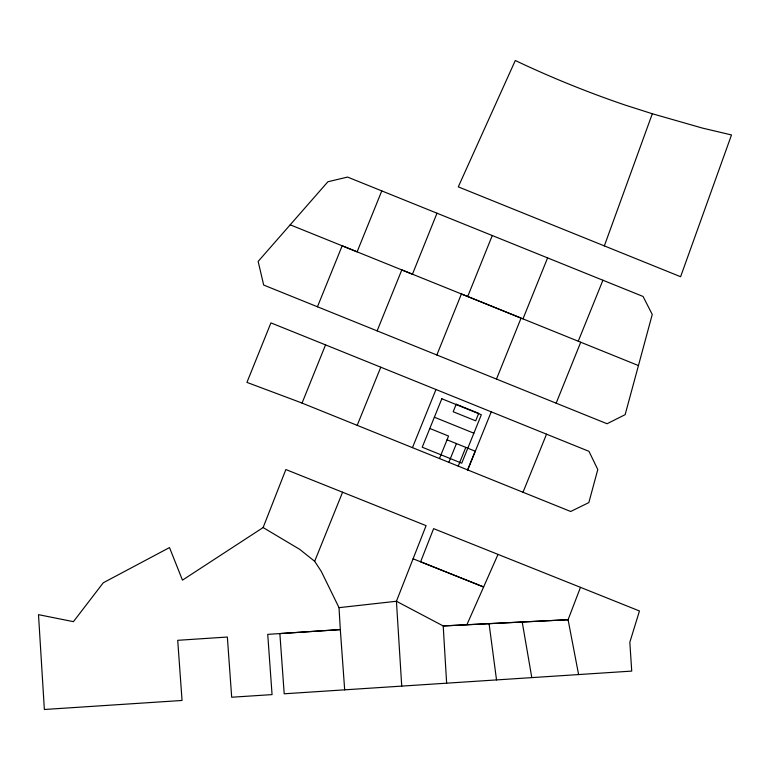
<?xml version="1.0" encoding="UTF-8"?>
<svg xmlns="http://www.w3.org/2000/svg" width="770" height="770" viewBox="0 0 770 770"><rect width="100%" height="100%" fill="white"/><g stroke="black" fill="none" stroke-linecap="round" stroke-linejoin="round"><path stroke-width="1.16" d="M638.446 365.558L625.134 414.674L607.049 423.741L263.686 285.054L258.142 261.425L327.895 181.758L347.559 177.071L643.056 296.46L652.248 314.458L638.446 365.558L461.403 293.986L436.85 354.999M604.344 245.89L652.325 113.748L702.375 128.07L731.5 134.952L680.603 276.719L458.285 186.86L515.294 60.512A1034.081 1034.081 0 0 0 625.336 105.134L652.325 113.748M498.017 554.419L483.618 586.981L420.622 561.782L433.606 528.644L580.474 587.346L568.087 619.715L578.607 674.578M263.119 527.556L285.863 469.536L426.089 525.65L396.425 601.264L401.728 686.109L284.197 693.789L279.866 633.595L340.311 629.591L339.021 607.655L321.263 571.369L314.661 561.291L299.655 549.318L263.119 527.556L182.452 580.147L169.506 547.576L103.276 582.774L73.419 621.659L38.5 614.662L44.362 709.488L182.047 700.469L177.716 640.313L227.352 637.031L231.683 697.235L272.06 694.607L267.729 634.365L340.311 629.591L344.681 689.872M437.004 213.194L412.45 274.207L342.178 245.803L317.452 306.778M496.477 379.071L521.078 318.106L467.717 296.498L492.271 235.533M302.042 403.105L325.546 344.883L588.963 451.326L597.79 469.536L588.848 502.589L570.676 511.492L300.262 402.373L246.939 382.392L270.934 322.88L325.546 344.883M314.661 561.291L342.583 492.232M412.45 447.649L435.955 389.553M439.468 458.554L448.564 436.051L429.814 428.467M448.843 462.347L456.427 443.587M458.217 466.139L465.802 447.389M522.984 318.876L547.576 257.94M467.592 469.931L475.177 451.182L447.052 439.795M467.717 469.979L491.222 411.883M578.251 341.206L602.929 280.232M556.152 403.182L580.715 342.255M523.023 492.232L546.527 434.174M381.785 190.902L357.107 251.838L290.184 224.811M377.127 330.85L401.815 269.914L467.717 296.498M357.184 425.358L380.775 367.223M466.87 624.768L483.618 586.981L413.095 558.789M339.021 607.655L396.425 601.264L443.202 625.943L568.087 619.715L443.202 625.943L446.639 683.192M401.728 686.109L631.727 671.094L629.831 642.247L639.456 610.976L580.474 587.346M434.367 417.215L473.868 433.192M522.214 622.025L531.8 677.61M489.075 623.681L496.525 679.92M441.826 398.764L422.23 447.216L461.731 463.203L481.337 414.751L441.826 398.764M456.206 404.231L453.174 411.729L475.677 420.834L478.709 413.336L456.206 404.231"/></g></svg>
